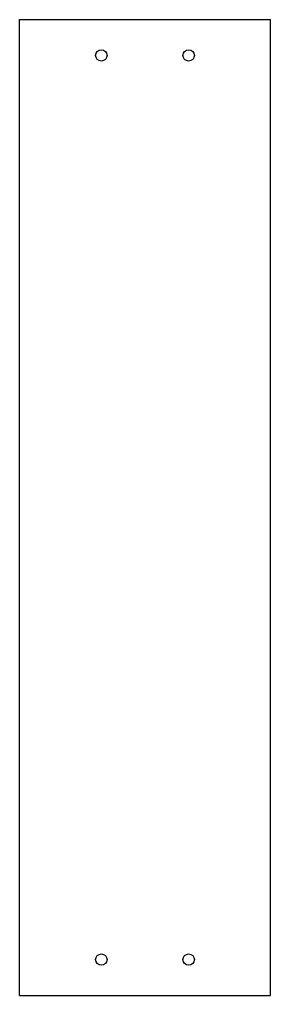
# Model space of a CAD drawing. Extents: x -36 to 36, y -283 to -3.
import ezdxf

# ---------------------------------------------------------------- set-up
doc = ezdxf.new("R2010")
doc.units = 0
doc.layers.add('SHEETMETAL_CUT_LINES', color=7, linetype='CONTINUOUS')

msp = doc.modelspace()

# ---------------------------------------------------------------- linework, layer by layer
at = {"layer": 'SHEETMETAL_CUT_LINES'}
for p, q in [((-35.92, -2.6), (35.92, -2.6)), ((-35.92, -282.6), (-35.92, -2.6)), ((35.92, -282.6), (35.92, -2.6)), ((-35.92, -282.6), (35.92, -282.6))]:
    msp.add_line(p, q, dxfattribs=at)
for centre in [(-12.5, -12.9), (-12.5, -12.9), (12.5, -12.9), (12.5, -12.9), (-12.5, -272.3), (-12.5, -272.3), (12.5, -272.3), (12.5, -272.3)]:
    msp.add_circle(centre, 1.63, dxfattribs=at)

doc.saveas('drawing.dxf')
